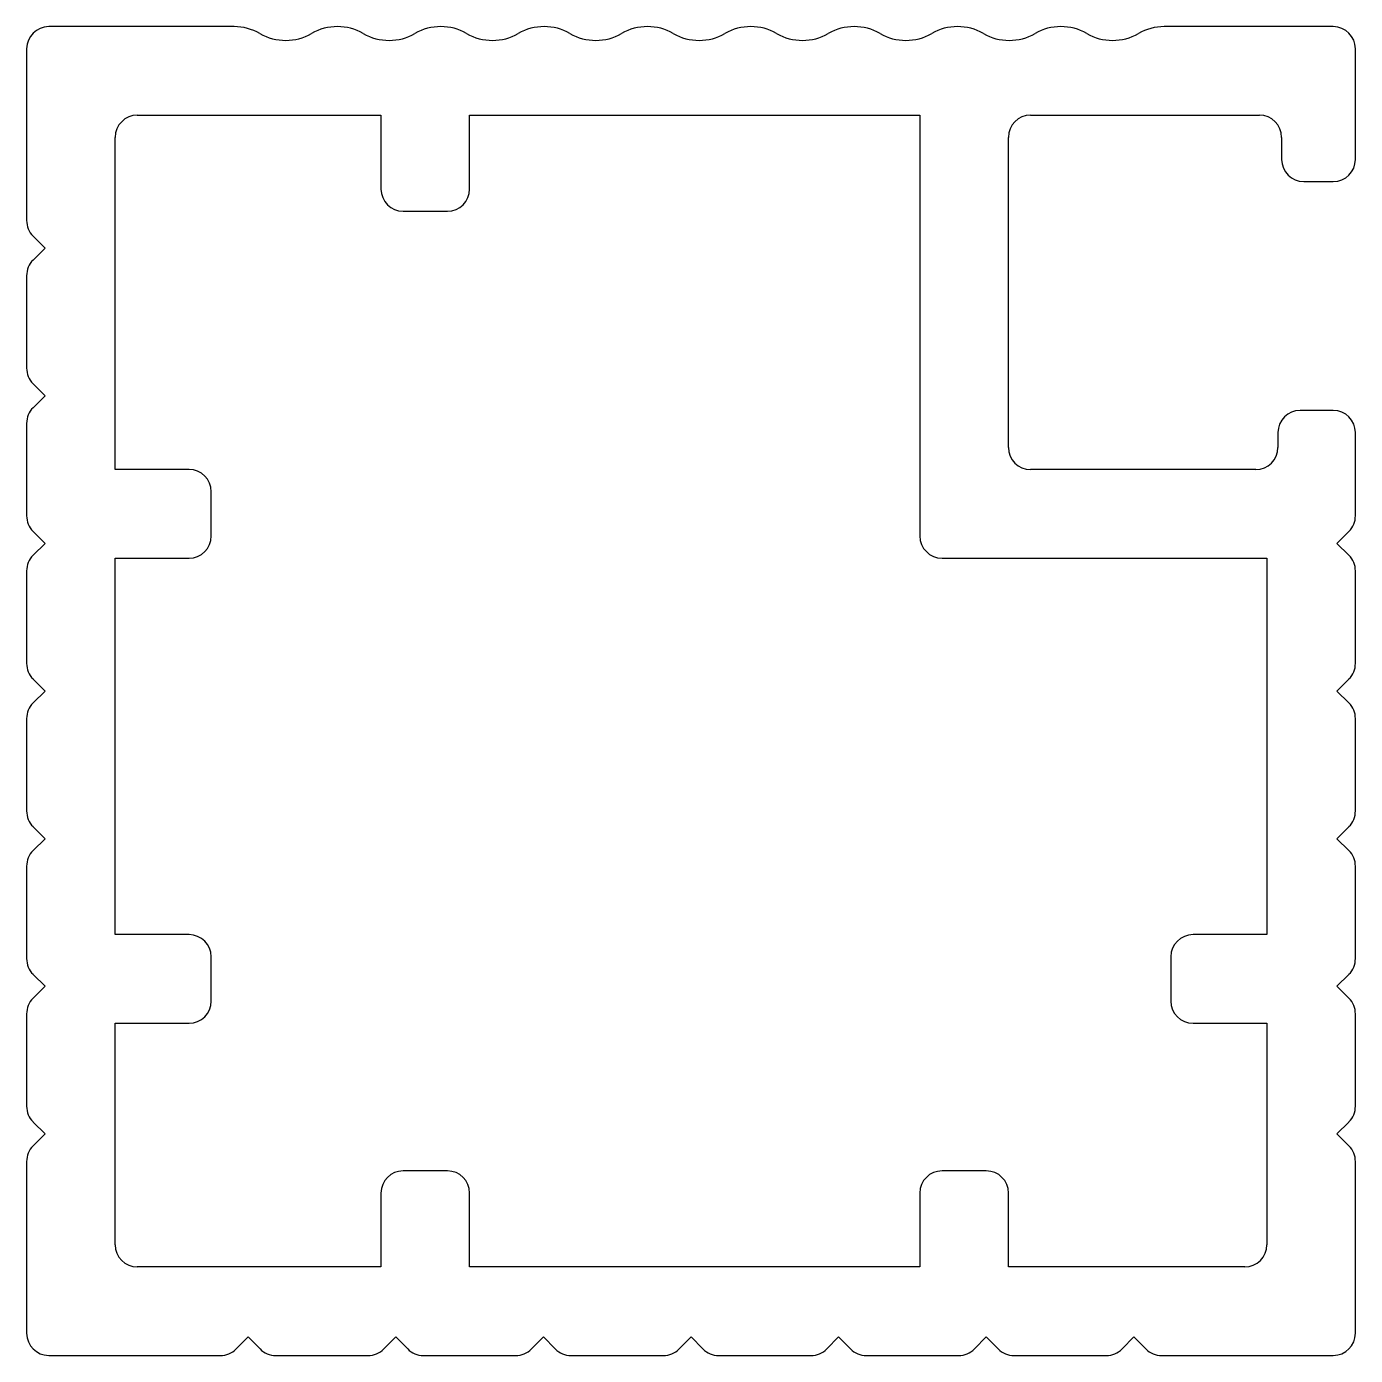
# Model space of a CAD drawing. Extents: x 650.3 to 668.3, y 735.9 to 753.9.
import ezdxf

# ---------------------------------------------------------------- set-up
doc = ezdxf.new("R2010")
doc.units = 0
doc.layers.get('0').update_dxf_attribs({"linetype": 'CONTINUOUS'})

msp = doc.modelspace()

# ---------------------------------------------------------------- linework, layer by layer
for p, q in [((653.108, 753.887), (650.598, 753.887)), ((667.998, 753.887), (665.708, 753.887)), ((650.298, 753.587), (650.298, 751.262)), ((668.298, 752.087), (668.298, 753.587)), ((651.798, 752.687), (655.098, 752.687)), ((655.098, 752.687), (655.098, 751.687)), ((656.298, 752.687), (662.398, 752.687)), ((656.298, 751.687), (656.298, 752.687)), ((662.398, 752.687), (662.398, 746.987)), ((663.898, 752.687), (666.998, 752.687)), ((651.498, 747.887), (651.498, 752.387)), ((663.598, 748.187), (663.598, 752.387)), ((667.298, 752.387), (667.298, 752.087)), ((667.598, 751.787), (667.998, 751.787)), ((655.398, 751.387), (655.998, 751.387)), ((650.386, 751.049), (650.548, 750.887)), ((650.548, 750.887), (650.386, 750.725)), ((650.298, 750.513), (650.298, 749.262)), ((650.386, 749.049), (650.548, 748.887)), ((650.548, 748.887), (650.386, 748.725)), ((667.998, 748.687), (667.548, 748.687)), ((650.298, 748.513), (650.298, 747.262)), ((667.248, 748.387), (667.248, 748.187)), ((668.298, 747.262), (668.298, 748.387)), ((652.498, 747.887), (651.498, 747.887)), ((666.948, 747.887), (663.898, 747.887)), ((652.798, 746.987), (652.798, 747.587)), ((650.386, 747.049), (650.548, 746.887)), ((668.048, 746.887), (668.21, 747.049)), ((650.548, 746.887), (650.386, 746.725)), ((668.21, 746.725), (668.048, 746.887)), ((651.498, 746.687), (652.498, 746.687)), ((651.498, 741.587), (651.498, 746.687)), ((662.698, 746.687), (667.098, 746.687)), ((667.098, 746.687), (667.098, 741.587)), ((650.298, 746.513), (650.298, 745.262)), ((668.298, 745.262), (668.298, 746.513)), ((650.386, 745.049), (650.548, 744.887)), ((668.048, 744.887), (668.21, 745.049)), ((650.548, 744.887), (650.386, 744.725)), ((668.21, 744.725), (668.048, 744.887)), ((650.298, 744.513), (650.298, 743.262)), ((668.298, 743.262), (668.298, 744.513)), ((650.386, 743.049), (650.548, 742.887)), ((668.048, 742.887), (668.21, 743.049)), ((650.548, 742.887), (650.386, 742.725)), ((668.21, 742.725), (668.048, 742.887)), ((650.298, 742.513), (650.298, 741.262)), ((668.298, 741.262), (668.298, 742.513)), ((652.498, 741.587), (651.498, 741.587)), ((667.098, 741.587), (666.098, 741.587)), ((652.798, 740.687), (652.798, 741.287)), ((665.798, 741.287), (665.798, 740.687)), ((650.386, 741.049), (650.548, 740.887)), ((650.548, 740.887), (650.386, 740.725)), ((668.048, 740.887), (668.21, 741.049)), ((668.21, 740.725), (668.048, 740.887)), ((650.298, 740.513), (650.298, 739.262)), ((651.498, 737.387), (651.498, 740.387)), ((651.498, 740.387), (652.498, 740.387)), ((666.098, 740.387), (667.098, 740.387)), ((667.098, 740.387), (667.098, 737.387)), ((668.298, 739.262), (668.298, 740.513)), ((650.386, 739.049), (650.548, 738.887)), ((668.048, 738.887), (668.21, 739.049)), ((650.548, 738.887), (650.386, 738.725)), ((668.21, 738.725), (668.048, 738.887)), ((650.298, 738.513), (650.298, 736.187)), ((655.998, 738.387), (655.398, 738.387)), ((663.298, 738.387), (662.698, 738.387)), ((668.298, 736.187), (668.298, 738.513)), ((655.098, 738.087), (655.098, 737.087)), ((656.298, 737.087), (656.298, 738.087)), ((662.398, 738.087), (662.398, 737.087)), ((663.598, 737.087), (663.598, 738.087)), ((655.098, 737.087), (651.798, 737.087)), ((662.398, 737.087), (656.298, 737.087)), ((666.798, 737.087), (663.598, 737.087)), ((653.136, 735.975), (653.298, 736.137)), ((653.298, 736.137), (653.46, 735.975)), ((655.136, 735.975), (655.298, 736.137)), ((655.298, 736.137), (655.46, 735.975)), ((657.136, 735.975), (657.298, 736.137)), ((657.298, 736.137), (657.46, 735.975)), ((659.136, 735.975), (659.298, 736.137)), ((659.298, 736.137), (659.46, 735.975)), ((661.136, 735.975), (661.298, 736.137)), ((661.298, 736.137), (661.46, 735.975)), ((663.136, 735.975), (663.298, 736.137)), ((663.298, 736.137), (663.46, 735.975)), ((665.136, 735.975), (665.298, 736.137)), ((665.298, 736.137), (665.46, 735.975)), ((650.598, 735.887), (652.924, 735.887)), ((653.672, 735.887), (654.924, 735.887)), ((655.672, 735.887), (656.924, 735.887)), ((657.672, 735.887), (658.924, 735.887)), ((659.672, 735.887), (660.924, 735.887)), ((661.672, 735.887), (662.924, 735.887)), ((663.672, 735.887), (664.924, 735.887)), ((665.672, 735.887), (667.998, 735.887))]:
    msp.add_line(p, q)
for centre, radius, start, end in [((650.598, 753.587), 0.3, 90, 180), ((653.108, 753.187), 0.7, 60, 90), ((654.508, 753.187), 0.7, 60, 120), ((655.908, 753.187), 0.7, 60, 120), ((657.308, 753.187), 0.7, 60, 120), ((658.708, 753.187), 0.7, 60, 120), ((660.108, 753.187), 0.7, 60, 120), ((661.508, 753.187), 0.7, 60, 120), ((662.908, 753.187), 0.7, 60, 120), ((664.308, 753.187), 0.7, 60, 120), ((665.708, 753.187), 0.7, 90, 120), ((667.998, 753.587), 0.3, 0, 90), ((653.808, 754.4), 0.7, 240, 300), ((655.208, 754.4), 0.7, 240, 300), ((656.608, 754.4), 0.7, 240, 300), ((658.008, 754.4), 0.7, 240, 300), ((659.408, 754.4), 0.7, 240, 300), ((660.808, 754.4), 0.7, 240, 300), ((662.208, 754.4), 0.7, 240, 300), ((663.608, 754.4), 0.7, 240, 300), ((665.008, 754.4), 0.7, 240, 300), ((651.798, 752.387), 0.3, 90, 180), ((663.898, 752.387), 0.3, 90, 180), ((666.998, 752.387), 0.3, 0, 90), ((667.598, 752.087), 0.3, 180, 270), ((667.998, 752.087), 0.3, 270, 360), ((655.398, 751.687), 0.3, 180, 270), ((655.998, 751.687), 0.3, 270, 0), ((650.598, 751.262), 0.3, 180, 225), ((650.598, 750.513), 0.3, 135, 180), ((650.598, 749.262), 0.3, 180, 225), ((650.598, 748.513), 0.3, 135, 180), ((667.548, 748.387), 0.3, 90, 180), ((667.998, 748.387), 0.3, 0, 90), ((663.898, 748.187), 0.3, 180, 270), ((666.948, 748.187), 0.3, 270, 0), ((652.498, 747.587), 0.3, 0, 90), ((650.598, 747.262), 0.3, 180, 225), ((667.998, 747.262), 0.3, 315, 0), ((652.498, 746.987), 0.3, 270, 0), ((662.698, 746.987), 0.3, 180, 270), ((650.598, 746.513), 0.3, 135, 180), ((667.998, 746.513), 0.3, 0, 45), ((650.598, 745.262), 0.3, 180, 225), ((667.998, 745.262), 0.3, 315, 0), ((650.598, 744.513), 0.3, 135, 180), ((667.998, 744.513), 0.3, 0, 45), ((650.598, 743.262), 0.3, 180, 225), ((667.998, 743.262), 0.3, 315, 0), ((650.598, 742.513), 0.3, 135, 180), ((667.998, 742.513), 0.3, 360, 45), ((652.498, 741.287), 0.3, 0, 90), ((666.098, 741.287), 0.3, 90, 180), ((650.598, 741.262), 0.3, 180, 225), ((667.998, 741.262), 0.3, 315, 0), ((650.598, 740.513), 0.3, 135, 180), ((667.998, 740.513), 0.3, 0, 45), ((652.498, 740.687), 0.3, 270, 0), ((666.098, 740.687), 0.3, 180, 270), ((650.598, 739.262), 0.3, 180, 225), ((667.998, 739.262), 0.3, 315, 0), ((650.598, 738.513), 0.3, 135, 180), ((667.998, 738.513), 0.3, 360, 45), ((655.398, 738.087), 0.3, 90, 180), ((655.998, 738.087), 0.3, 0, 90), ((662.698, 738.087), 0.3, 90, 180), ((663.298, 738.087), 0.3, 0, 90), ((651.798, 737.387), 0.3, 180, 270), ((666.798, 737.387), 0.3, 270, 0), ((650.598, 736.187), 0.3, 180, 270), ((667.998, 736.187), 0.3, 270, 360), ((652.924, 736.187), 0.3, 270, 315), ((653.672, 736.187), 0.3, 225, 270), ((654.924, 736.187), 0.3, 270, 315), ((655.672, 736.187), 0.3, 225, 270), ((656.924, 736.187), 0.3, 270, 315), ((657.672, 736.187), 0.3, 225, 270), ((658.924, 736.187), 0.3, 270, 315), ((659.672, 736.187), 0.3, 225, 270), ((660.924, 736.187), 0.3, 270, 315), ((661.672, 736.187), 0.3, 225, 270), ((662.924, 736.187), 0.3, 270, 315), ((663.672, 736.187), 0.3, 225, 270), ((664.924, 736.187), 0.3, 270, 315), ((665.672, 736.187), 0.3, 225, 270)]:
    msp.add_arc(centre, radius, start, end)

doc.saveas('drawing.dxf')
